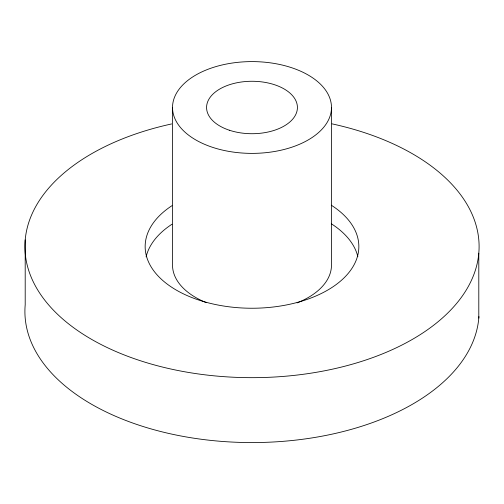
<?xml version="1.0" encoding="UTF-8"?>
<svg xmlns="http://www.w3.org/2000/svg" width="504" height="504" viewBox="0 0 504 504"><rect width="100%" height="100%" fill="white"/><g stroke="black" fill="none" stroke-linecap="round" stroke-linejoin="round"><path stroke-width="0.76" d="M478.8 253.216L478.8 318.112M331.481 107.491A79.481 45.889 0 0 1 212.26 147.231A79.481 45.889 0 0 1 212.26 67.75A79.481 45.889 0 0 1 331.481 107.491L331.481 265.098A79.481 45.889 0 0 1 297.077 302.898M172.519 107.491L172.519 265.098A79.481 45.889 0 0 0 206.18 302.595M25.2 239.898L25.2 304.794A227.096 131.109 0 0 0 241.8 442.436A227.096 131.109 0 0 0 478.92 316.575M332.054 123.864A227.096 131.109 0 0 1 433.717 325.193A227.096 131.109 0 0 1 70.484 325.345A227.096 131.109 0 0 1 171.637 123.934M146.116 256.864A106.842 61.683 0 0 1 171.965 224.236M331.286 223.757A106.842 61.683 0 0 1 357.846 256.712M331.286 205.21A106.842 61.683 0 0 1 326.523 290.758A106.842 61.683 0 0 1 178.277 291.205A106.842 61.683 0 0 1 171.965 205.695M229.288 130.202A45.417 26.221 0 0 0 297.417 107.491A45.417 26.221 0 0 0 229.288 84.785A45.417 26.221 0 0 0 229.288 130.202"/></g></svg>
